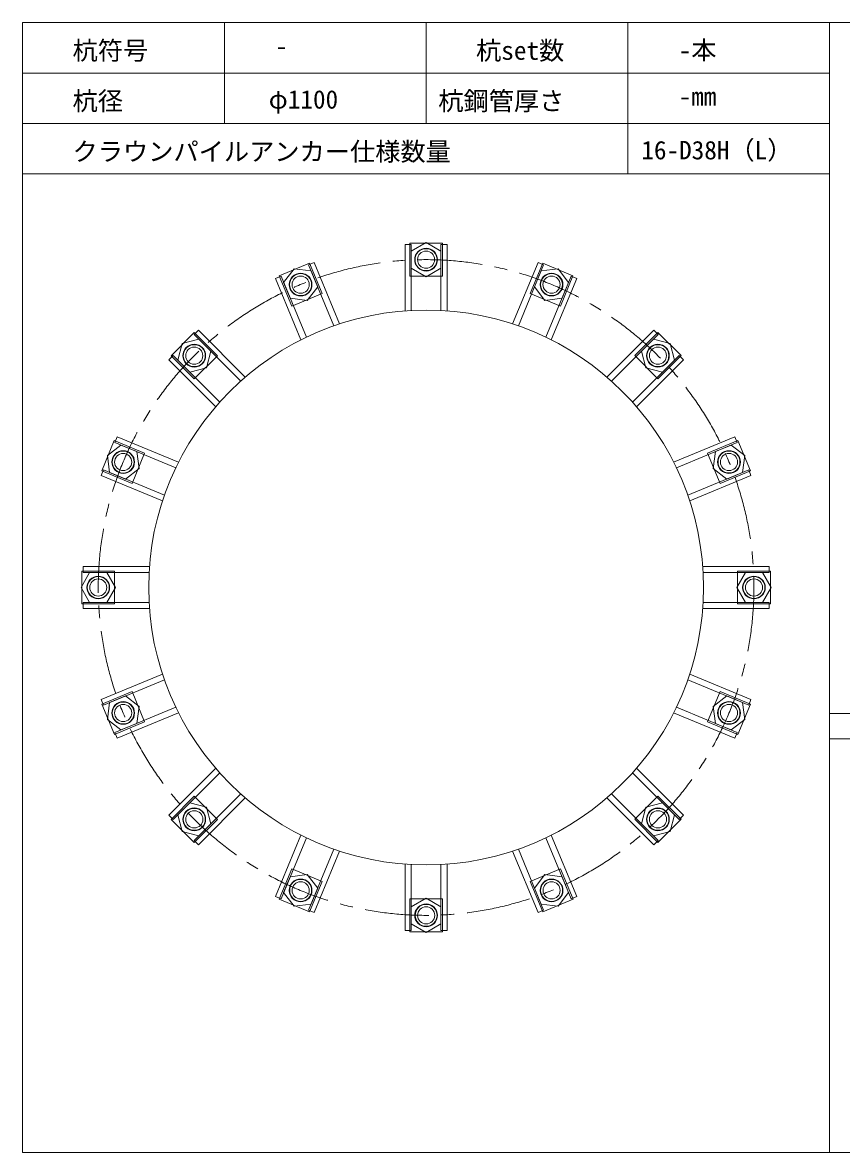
# Model space of a CAD drawing. Units: millimetres, scale not verified. Extents: x -10118 to 10118, y -9578 to 9578.
# Drawn here: x 6918 to 8541, y -4898 to -2658 of the extents above; entities that cross this region are included whole.
import ezdxf
from ezdxf.enums import TextEntityAlignment as Align

# ---------------------------------------------------------------- set-up
doc = ezdxf.new("R2010")
doc.units = ezdxf.units.MM
doc.header["$LTSCALE"] = 2
doc.linetypes.add('USER1', pattern=[101.6, 63.5, -12.7, 12.7, -12.7])
for name, color, linetype, lineweight in [('0-1_01_KUI', 5, 'Continuous', 18), ('0-4_09_SUNPO', 3, 'Continuous', 18), ('0-5_07_CENTER', 1, 'USER1', 18), ('0-6_02_KANAMONO', 6, 'Continuous', 18), ('0-7_10_WAKU', 4, 'Continuous', 18), ('0-9_03_ANCHOR', 2, 'Continuous', 18)]:
    doc.layers.add(name, color=color, linetype=linetype, lineweight=lineweight)
doc.styles.add('ＭＳ ゴシック', font='')
doc.styles.get('ＭＳ ゴシック').set_extended_font_data('MS Gothic')

msp = doc.modelspace()

# ---------------------------------------------------------------- linework, layer by layer
at = {"layer": '0-1_01_KUI', "color": 2}
for p, q in [((8517.673, -4027.673), (8767.673, -4027.673)), ((8517.673, -4077.673), (8767.673, -4077.673))]:
    msp.add_line(p, q, dxfattribs=at)
at = {"layer": '0-1_01_KUI'}
msp.add_circle((7717.673, -3777.673), 550, dxfattribs=at)
at = {"layer": '0-5_07_CENTER'}
msp.add_circle((7717.673, -3777.673), 650, dxfattribs=at)
at = {"layer": '0-6_02_KANAMONO'}
for p, q in [((7676.173, -3097.673), (7676.173, -3229.241)), ((7688.173, -3097.673), (7676.173, -3097.673)), ((7688.173, -3097.673), (7688.173, -3228.465)), ((7747.173, -3097.673), (7747.173, -3228.465)), ((7747.173, -3097.673), (7759.173, -3097.673)), ((7759.173, -3097.673), (7759.173, -3229.241)), ((7484.703, -3138.146), (7495.79, -3133.554)), ((7495.79, -3133.554), (7546.138, -3255.107)), ((7939.557, -3133.554), (7889.208, -3255.107)), ((7950.644, -3138.146), (7939.557, -3133.554)), ((7484.703, -3138.146), (7534.755, -3258.982)), ((7950.644, -3138.146), (7900.592, -3258.982)), ((7430.194, -3160.724), (7419.108, -3165.317)), ((7419.108, -3165.317), (7469.456, -3286.87)), ((7430.194, -3160.724), (7480.246, -3281.56)), ((8005.152, -3160.724), (7955.101, -3281.56)), ((8016.239, -3165.317), (7965.89, -3286.87)), ((8005.152, -3160.724), (8016.239, -3165.317)), ((7257.7, -3275.981), (7266.186, -3267.496)), ((7266.186, -3267.496), (7359.218, -3360.528)), ((8169.161, -3267.496), (8076.128, -3360.528)), ((8177.646, -3275.981), (8169.161, -3267.496)), ((7257.7, -3275.981), (7350.184, -3368.465)), ((8177.646, -3275.981), (8085.163, -3368.465)), ((7215.981, -3317.7), (7207.496, -3326.186)), ((7207.496, -3326.186), (7300.528, -3419.218)), ((7215.981, -3317.7), (7308.465, -3410.184)), ((8219.366, -3317.7), (8126.882, -3410.184)), ((8227.851, -3326.186), (8134.818, -3419.218)), ((8219.366, -3317.7), (8227.851, -3326.186)), ((7100.724, -3490.194), (7105.317, -3479.108)), ((7100.724, -3490.194), (7221.56, -3540.246)), ((7105.317, -3479.108), (7226.87, -3529.456)), ((8330.03, -3479.108), (8208.477, -3529.456)), ((8334.622, -3490.194), (8213.786, -3540.246)), ((8334.622, -3490.194), (8330.03, -3479.108)), ((7078.146, -3544.703), (7073.554, -3555.79)), ((7073.554, -3555.79), (7195.107, -3606.138)), ((7078.146, -3544.703), (7198.982, -3594.755)), ((8357.201, -3544.703), (8236.365, -3594.755)), ((8361.793, -3555.79), (8240.24, -3606.138)), ((8357.201, -3544.703), (8361.793, -3555.79)), ((7037.673, -3736.173), (7169.241, -3736.173)), ((7037.673, -3748.173), (7037.673, -3736.173)), ((8397.673, -3736.173), (8266.105, -3736.173)), ((8397.673, -3748.173), (8397.673, -3736.173)), ((7037.673, -3748.173), (7168.465, -3748.173)), ((8397.673, -3748.173), (8266.882, -3748.173)), ((7037.673, -3807.173), (7168.465, -3807.173)), ((7037.673, -3807.173), (7037.673, -3819.173)), ((8397.673, -3807.173), (8266.882, -3807.173)), ((8397.673, -3807.173), (8397.673, -3819.173)), ((7037.673, -3819.173), (7169.241, -3819.173)), ((8397.673, -3819.173), (8266.105, -3819.173)), ((7073.554, -3999.557), (7195.107, -3949.208)), ((7078.146, -4010.644), (7198.982, -3960.592)), ((8357.201, -4010.644), (8236.365, -3960.592)), ((8361.793, -3999.557), (8240.24, -3949.208)), ((7078.146, -4010.644), (7073.554, -3999.557)), ((8357.201, -4010.644), (8361.793, -3999.557)), ((7100.724, -4065.152), (7221.56, -4015.101)), ((7105.317, -4076.239), (7226.87, -4025.89)), ((8330.03, -4076.239), (8208.477, -4025.89)), ((8334.622, -4065.152), (8213.786, -4015.101)), ((7100.724, -4065.152), (7105.317, -4076.239)), ((8334.622, -4065.152), (8330.03, -4076.239)), ((7207.496, -4229.161), (7300.528, -4136.128)), ((8227.851, -4229.161), (8134.818, -4136.128)), ((7215.981, -4237.646), (7308.465, -4145.163)), ((8219.366, -4237.646), (8126.882, -4145.163)), ((7257.7, -4279.366), (7350.184, -4186.882)), ((8177.646, -4279.366), (8085.163, -4186.882)), ((7266.186, -4287.851), (7359.218, -4194.818)), ((8169.161, -4287.851), (8076.128, -4194.818)), ((7215.981, -4237.646), (7207.496, -4229.161)), ((8219.366, -4237.646), (8227.851, -4229.161)), ((7419.108, -4390.03), (7469.456, -4268.477)), ((7430.194, -4394.622), (7480.246, -4273.786)), ((8005.152, -4394.622), (7955.101, -4273.786)), ((8016.239, -4390.03), (7965.89, -4268.477)), ((7257.7, -4279.366), (7266.186, -4287.851)), ((7484.703, -4417.201), (7534.755, -4296.365)), ((7495.79, -4421.793), (7546.138, -4300.24)), ((7939.557, -4421.793), (7889.208, -4300.24)), ((7950.644, -4417.201), (7900.592, -4296.365)), ((8177.646, -4279.366), (8169.161, -4287.851)), ((7676.173, -4457.673), (7676.173, -4326.105)), ((7688.173, -4457.673), (7688.173, -4326.882)), ((7747.173, -4457.673), (7747.173, -4326.882)), ((7759.173, -4457.673), (7759.173, -4326.105)), ((7430.194, -4394.622), (7419.108, -4390.03)), ((8005.152, -4394.622), (8016.239, -4390.03)), ((7484.703, -4417.201), (7495.79, -4421.793)), ((7950.644, -4417.201), (7939.557, -4421.793)), ((7688.173, -4457.673), (7676.173, -4457.673)), ((7747.173, -4457.673), (7759.173, -4457.673))]:
    msp.add_line(p, q, dxfattribs=at)
for points in [[(7688.173, -3144.705), (7717.673, -3161.737), (7747.173, -3144.705), (7747.173, -3110.641), (7717.673, -3093.61), (7688.173, -3110.641)], [(7448.192, -3204.176), (7481.965, -3208.622), (7502.701, -3181.598), (7489.666, -3150.127), (7455.893, -3145.681), (7435.157, -3172.705)], [(7932.645, -3181.598), (7953.382, -3208.622), (7987.154, -3204.176), (8000.19, -3172.705), (7979.453, -3145.681), (7945.681, -3150.127)], [(7249.238, -3350.957), (7282.141, -3342.141), (7290.957, -3309.238), (7266.87, -3285.151), (7233.967, -3293.967), (7225.151, -3326.87)], [(8144.39, -3309.238), (8153.206, -3342.141), (8186.109, -3350.957), (8210.196, -3326.87), (8201.379, -3293.967), (8168.476, -3285.151)], [(7121.598, -3562.701), (7148.622, -3541.965), (7144.176, -3508.192), (7112.705, -3495.157), (7085.681, -3515.893), (7090.127, -3549.666)], [(8291.17, -3508.192), (8286.724, -3541.965), (8313.749, -3562.701), (8345.22, -3549.666), (8349.666, -3515.893), (8322.641, -3495.157)], [(7084.705, -3807.173), (7101.737, -3777.673), (7084.705, -3748.173), (7050.641, -3748.173), (7033.61, -3777.673), (7050.641, -3807.173)], [(8350.641, -3748.173), (8333.61, -3777.673), (8350.641, -3807.173), (8384.705, -3807.173), (8401.737, -3777.673), (8384.705, -3748.173)], [(7144.176, -4047.154), (7148.622, -4013.382), (7121.598, -3992.645), (7090.127, -4005.681), (7085.681, -4039.453), (7112.705, -4060.19)], [(8313.749, -3992.645), (8286.724, -4013.382), (8291.17, -4047.154), (8322.641, -4060.19), (8349.666, -4039.453), (8345.22, -4005.681)], [(7290.957, -4246.109), (7282.141, -4213.206), (7249.238, -4204.39), (7225.151, -4228.476), (7233.967, -4261.379), (7266.87, -4270.196)], [(8186.109, -4204.39), (8153.206, -4213.206), (8144.39, -4246.109), (8168.476, -4270.196), (8201.379, -4261.379), (8210.196, -4228.476)], [(7502.701, -4373.749), (7481.965, -4346.724), (7448.192, -4351.17), (7435.157, -4382.641), (7455.893, -4409.666), (7489.666, -4405.22)], [(7987.154, -4351.17), (7953.382, -4346.724), (7932.645, -4373.749), (7945.681, -4405.22), (7979.453, -4409.666), (8000.19, -4382.641)], [(7747.173, -4410.641), (7717.673, -4393.61), (7688.173, -4410.641), (7688.173, -4444.705), (7717.673, -4461.737), (7747.173, -4444.705)]]:
    msp.add_lwpolyline(points, close=True, dxfattribs=at)
for centre, radius in [((7717.673, -3127.673), 22.5), ((7717.623, -3127.673), 21.75), ((7468.929, -3177.152), 22.5), ((7468.883, -3177.171), 21.75), ((7966.418, -3177.152), 22.5), ((7966.371, -3177.132), 21.75), ((7258.054, -3318.054), 22.5), ((7258.018, -3318.09), 21.75), ((8177.293, -3318.054), 22.5), ((8177.257, -3318.018), 21.75), ((7117.152, -3528.929), 22.5), ((7117.132, -3528.976), 21.75), ((8318.195, -3528.929), 22.5), ((8318.176, -3528.883), 21.75), ((7067.673, -3777.673), 22.5), ((7067.673, -3777.724), 21.75), ((8367.673, -3777.673), 22.5), ((8367.673, -3777.623), 21.75), ((7117.152, -4026.418), 22.5), ((7117.171, -4026.464), 21.75), ((8318.195, -4026.418), 22.5), ((8318.214, -4026.371), 21.75), ((7258.054, -4237.293), 22.5), ((7258.09, -4237.328), 21.75), ((8177.293, -4237.293), 22.5), ((8177.328, -4237.257), 21.75), ((7468.929, -4378.195), 22.5), ((7468.976, -4378.214), 21.75), ((7966.418, -4378.195), 22.5), ((7966.464, -4378.176), 21.75), ((7717.673, -4427.673), 22.5), ((7717.724, -4427.673), 21.75)]:
    msp.add_circle(centre, radius, dxfattribs=at)
at = {"layer": '0-7_10_WAKU'}
for p, q in [((6917.673, -2657.673), (6917.673, -4897.673)), ((10117.673, -2657.673), (6917.673, -2657.673)), ((7317.673, -2757.673), (7317.673, -2657.673)), ((7717.673, -2757.673), (7717.673, -2657.673)), ((8117.673, -2757.673), (8117.673, -2657.673)), ((8517.673, -2657.673), (8517.673, -4897.673)), ((8517.673, -2757.673), (6917.673, -2757.673)), ((7317.673, -2857.673), (7317.673, -2757.673)), ((7717.673, -2857.673), (7717.673, -2757.673)), ((8117.673, -2857.673), (8117.673, -2757.673)), ((8517.673, -2857.673), (6917.673, -2857.673)), ((8117.673, -2957.673), (8117.673, -2857.673)), ((8517.673, -2957.673), (6917.673, -2957.673))]:
    msp.add_line(p, q, dxfattribs=at)
msp.add_lwpolyline([(10117.673, -2657.673), (10117.673, -4897.673), (6917.673, -4897.673)], dxfattribs=at)
at = {"layer": '0-9_03_ANCHOR', "color": 4}
for points in [[(7750.123, -3095.173), (7750.123, -3160.173), (7685.123, -3160.173), (7685.123, -3095.173)], [(7486.471, -3134.708), (7511.346, -3194.76), (7451.294, -3219.634), (7426.419, -3159.582)], [(8008.834, -3159.543), (7983.96, -3219.596), (7923.908, -3194.721), (7948.782, -3134.669)], [(7258.018, -3272.128), (7303.98, -3318.09), (7258.018, -3364.051), (7212.056, -3318.09)], [(8223.219, -3318.018), (8177.257, -3363.98), (8131.295, -3318.018), (8177.257, -3272.056)], [(7099.543, -3486.512), (7159.596, -3511.387), (7134.721, -3571.439), (7074.669, -3546.565)], [(8360.639, -3546.471), (8300.587, -3571.346), (8275.712, -3511.294), (8335.765, -3486.419)], [(7035.173, -3745.224), (7100.173, -3745.224), (7100.173, -3810.224), (7035.173, -3810.224)], [(8400.173, -3810.123), (8335.173, -3810.123), (8335.173, -3745.123), (8400.173, -3745.123)], [(7074.708, -4008.875), (7134.76, -3984.001), (7159.634, -4044.053), (7099.582, -4068.927)], [(8335.803, -4068.834), (8275.751, -4043.96), (8300.625, -3983.908), (8360.678, -4008.782)], [(7212.128, -4237.328), (7258.09, -4191.366), (7304.051, -4237.328), (7258.09, -4283.29)], [(8177.328, -4283.219), (8131.366, -4237.257), (8177.328, -4191.295), (8223.29, -4237.257)], [(7426.512, -4395.803), (7451.387, -4335.751), (7511.439, -4360.625), (7486.565, -4420.678)], [(7948.875, -4420.639), (7924.001, -4360.587), (7984.053, -4335.712), (8008.927, -4395.765)], [(7685.224, -4460.173), (7685.224, -4395.173), (7750.224, -4395.173), (7750.224, -4460.173)]]:
    msp.add_lwpolyline(points, close=True, dxfattribs=at)
for centre in [(7717.623, -3127.673), (7468.883, -3177.171), (7966.371, -3177.132), (7258.018, -3318.09), (8177.257, -3318.018), (7117.132, -3528.976), (8318.176, -3528.883), (7067.673, -3777.724), (8367.673, -3777.623), (7117.171, -4026.464), (8318.214, -4026.371), (7258.09, -4237.328), (8177.328, -4237.257), (7468.976, -4378.214), (7966.464, -4378.176), (7717.724, -4427.673)]:
    msp.add_circle(centre, 17, dxfattribs=at)

# ---------------------------------------------------------------- texts
at = {"layer": '0-4_09_SUNPO', "color": 7, "style": 'ＭＳ ゴシック'}
for s, p in [('杭符号', (7016.706, -2742.409)), ('-', (7418.41, -2733.318)), ('杭set数', (7816.706, -2742.409)), ('-本', (8218.41, -2741.557)), ('杭径', (7016.706, -2842.409)), ('φ1100', (7405.626, -2839.284)), ('杭鋼管厚さ', (7741.799, -2842.409)), ('-mm', (8218.41, -2833.318)), ('16-D38H（L）', (8144.46, -2939.852)), ('クラウンパイルアンカー仕様数量', (7016.706, -2942.693))]:
    msp.add_text(s, height=36.66, dxfattribs=at).set_placement(p, align=Align.BOTTOM_LEFT)

doc.saveas('drawing.dxf')
